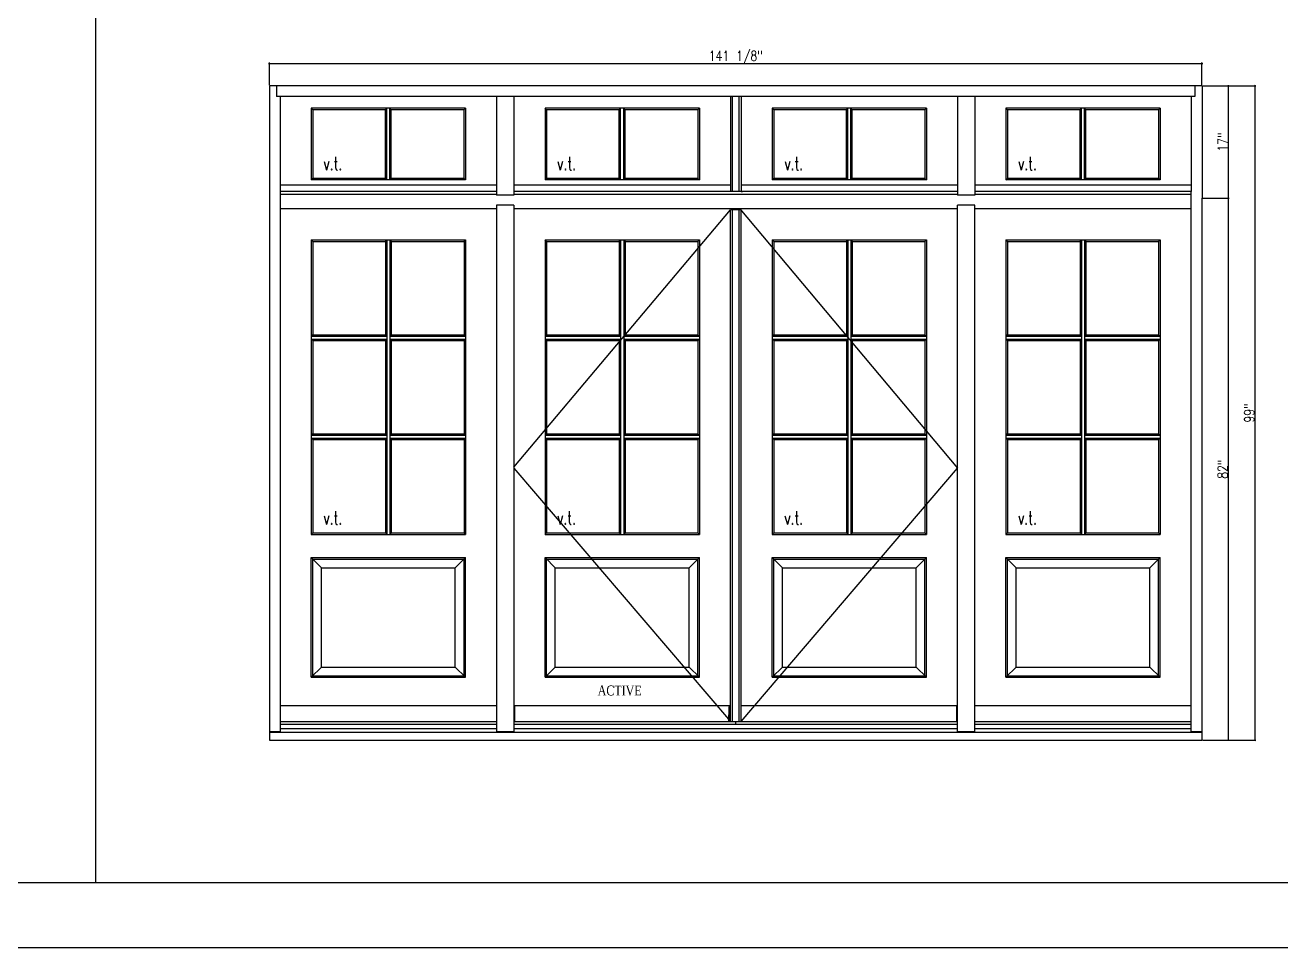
# Model space of a CAD drawing. Header units: inches. Extents: x 1985 to 11287, y 379 to 4336.
# Drawn here: x 9575.8 to 9765.8, y 3266.3 to 3405.9 of the extents above; entities that cross this region are included whole.
import ezdxf

# ---------------------------------------------------------------- set-up
doc = ezdxf.new("R2010")
doc.units = ezdxf.units.IN
doc.header["$MEASUREMENT"] = 0
doc.layers.get('0').update_dxf_attribs({"linetype": 'CONTINUOUS'})
doc.layers.get('Defpoints').update_dxf_attribs({"linetype": 'CONTINUOUS'})
for name, color, linetype in [('COTE1-1 99', 7, 'CONTINUOUS'), ('elevation 99', 7, 'CONTINUOUS'), ('opening side 99', 1, 'CONTINUOUS'), ('separation 99', 3, 'CONTINUOUS')]:
    doc.layers.add(name, color=color, linetype=linetype)
doc.styles.get("Standard").update_dxf_attribs({"font": 'txt.shx', "width": 0.8})
doc.styles.add('Times', font='times.ttf', dxfattribs={"width": 0.8})
doc.dimstyles.new('Elevation', dxfattribs={"dimscale": 2, "dimtxt": 0.75, "dimasz": 0.0625, "dimexe": 0.0625, "dimexo": 0.0625, "dimgap": 0.0625, "dimtad": 1, "dimdec": 5, "dimzin": 0, "dimdsep": 46, "dimlunit": 5, "dimtxsty": 'Standard', "dimblk1": 'OBLIQUE', "dimblk2": 'OBLIQUE', "dimsah": 1, "dimcen": 2, "dimdle": 0.0625, "dimclrd": 1, "dimclre": 1, "dimadec": 1, "dimazin": 0, "dimtfac": 0.375, "dimtdec": 5, "dimtmove": 0, "dimatfit": 3, "dimldrblk": 'OBLIQUE', "dimfxl": 1, "dimfrac": 2, "dimtolj": 1, "dimtzin": 0, "dimarcsym": 0})

# ---------------------------------------------------------------- blocks, each defined once
blk = doc.blocks.new('_OBLIQUE')
at = {"color": 0, "linetype": 'ByBlock'}
blk.add_line((-0.5, -0.5), (0.5, 0.5), dxfattribs=at)
blk = doc.blocks.new('*D239')
at = {"layer": 'COTE1-1 99', "color": 1, "lineweight": -2, "transparency": 16777216}
for p, q in [((9612.62, 3400.13), (9754, 3400.13)), ((9612.75, 3396.85), (9612.75, 3400.26)), ((9753.87, 3396.85), (9753.87, 3400.26))]:
    blk.add_line(p, q, dxfattribs=at)
at = {"layer": 'Defpoints', "color": 0, "transparency": 16777216}
for p in [(9753.87, 3400.13), (9612.75, 3396.72), (9753.87, 3396.72)]:
    blk.add_point(p, dxfattribs=at)
at = {"layer": 'COTE1-1 99', "color": 1, "lineweight": -2, "transparency": 16777216, "xscale": 0.125, "yscale": 0.125, "zscale": 0.125, "rotation": 180}
blk.add_blockref('_OBLIQUE', (9612.75, 3400.13), dxfattribs=at)
at = {"layer": 'COTE1-1 99', "color": 1, "lineweight": -2, "transparency": 16777216, "xscale": 0.125, "yscale": 0.125, "zscale": 0.125}
blk.add_blockref('_OBLIQUE', (9753.87, 3400.13), dxfattribs=at)
at = {"layer": 'COTE1-1 99', "color": 0, "transparency": 16777216, "insert": (9683.31, 3401.01), "char_height": 1.5, "attachment_point": 5}
blk.add_mtext('\\A1;141 1/8"', dxfattribs=at)
blk = doc.blocks.new('*D240')
at = {"layer": 'COTE1-1 99', "color": 1, "lineweight": -2, "transparency": 16777216}
for p, q in [((9754, 3396.72), (9758, 3396.72)), ((9757.88, 3379.6), (9757.88, 3396.85)), ((9754, 3379.72), (9758, 3379.72))]:
    blk.add_line(p, q, dxfattribs=at)
at = {"layer": 'Defpoints', "color": 0, "transparency": 16777216}
for p in [(9753.87, 3396.72), (9757.88, 3396.72), (9753.87, 3379.72)]:
    blk.add_point(p, dxfattribs=at)
at = {"layer": 'COTE1-1 99', "color": 1, "lineweight": -2, "transparency": 16777216, "xscale": 0.125, "yscale": 0.125, "zscale": 0.125}
for p, rotation in [((9757.88, 3396.72), 90), ((9757.88, 3379.72), 270)]:
    blk.add_blockref('_OBLIQUE', p, dxfattribs=dict(at, rotation=rotation))
at = {"layer": 'COTE1-1 99', "color": 0, "transparency": 16777216, "insert": (9757, 3388.22), "char_height": 1.5, "attachment_point": 5, "rotation": 90}
blk.add_mtext('\\A1;17"', dxfattribs=at)
blk = doc.blocks.new('*D241')
at = {"layer": 'COTE1-1 99', "color": 1, "lineweight": -2, "transparency": 16777216}
for p, q in [((9754, 3379.72), (9758, 3379.72)), ((9757.88, 3297.6), (9757.88, 3379.85)), ((9754, 3297.72), (9758, 3297.72))]:
    blk.add_line(p, q, dxfattribs=at)
at = {"layer": 'Defpoints', "color": 0, "transparency": 16777216}
for p in [(9753.87, 3379.72), (9757.88, 3379.72), (9753.87, 3297.72)]:
    blk.add_point(p, dxfattribs=at)
at = {"layer": 'COTE1-1 99', "color": 1, "lineweight": -2, "transparency": 16777216, "xscale": 0.125, "yscale": 0.125, "zscale": 0.125}
for p, rotation in [((9757.88, 3379.72), 90), ((9757.88, 3297.72), 270)]:
    blk.add_blockref('_OBLIQUE', p, dxfattribs=dict(at, rotation=rotation))
at = {"layer": 'COTE1-1 99', "color": 0, "transparency": 16777216, "insert": (9757, 3338.72), "char_height": 1.5, "attachment_point": 5, "rotation": 90}
blk.add_mtext('\\A1;82"', dxfattribs=at)
blk = doc.blocks.new('*D242')
at = {"layer": 'COTE1-1 99', "color": 1, "lineweight": -2, "transparency": 16777216}
for p, q in [((9754, 3396.72), (9762.02, 3396.72)), ((9761.9, 3297.6), (9761.9, 3396.85)), ((9754, 3297.72), (9762.02, 3297.72))]:
    blk.add_line(p, q, dxfattribs=at)
at = {"layer": 'Defpoints', "color": 0, "transparency": 16777216}
for p in [(9753.87, 3396.72), (9761.9, 3396.72), (9753.87, 3297.72)]:
    blk.add_point(p, dxfattribs=at)
at = {"layer": 'COTE1-1 99', "color": 1, "lineweight": -2, "transparency": 16777216, "xscale": 0.125, "yscale": 0.125, "zscale": 0.125}
for p, rotation in [((9761.9, 3396.72), 90), ((9761.9, 3297.72), 270)]:
    blk.add_blockref('_OBLIQUE', p, dxfattribs=dict(at, rotation=rotation))
at = {"layer": 'COTE1-1 99', "color": 0, "transparency": 16777216, "insert": (9761.02, 3347.22), "char_height": 1.5, "attachment_point": 5, "rotation": 90}
blk.add_mtext('\\A1;99"', dxfattribs=at)

msp = doc.modelspace()

# ---------------------------------------------------------------- linework, layer by layer
at = {"layer": 'elevation 99'}
for p, q in [((9649.747025, 3396.722979), (9612.747025, 3396.722979)), ((9612.747025, 3396.722979), (9612.747025, 3380.722979)), ((9613.809525, 3396.722979), (9613.809525, 3395.097979)), ((9719.497025, 3396.722979), (9647.122025, 3396.722979)), ((9753.872025, 3396.722979), (9716.872025, 3396.722979)), ((9752.809525, 3396.722979), (9752.809525, 3395.097979)), ((9753.872025, 3396.722979), (9753.872025, 3379.722979)), ((9647.122025, 3395.097979), (9613.809525, 3395.097979)), ((9614.372025, 3395.097979), (9614.372025, 3380.722979)), ((9647.122025, 3395.097979), (9647.122025, 3380.160479)), ((9649.747025, 3395.097979), (9647.122025, 3395.097979)), ((9649.747025, 3395.097979), (9649.747025, 3380.160479)), ((9682.497025, 3395.097979), (9649.747025, 3395.097979)), ((9682.497025, 3395.097979), (9682.497025, 3380.722979)), ((9684.122025, 3395.097979), (9682.497025, 3395.097979)), ((9682.809525, 3380.722979), (9682.809525, 3395.097979)), ((9683.809524, 3380.722979), (9683.809524, 3395.097979)), ((9684.309525, 3395.097979), (9684.122025, 3395.097979)), ((9684.122025, 3395.097979), (9684.122025, 3380.722979)), ((9716.872025, 3395.097979), (9684.309525, 3395.097979)), ((9716.872025, 3395.097979), (9716.872025, 3380.160479)), ((9719.497025, 3395.097979), (9716.872025, 3395.097979)), ((9752.809525, 3395.097979), (9719.497025, 3395.097979)), ((9719.497025, 3395.097979), (9719.497025, 3380.160479)), ((9752.247025, 3395.097979), (9752.247025, 3380.722979)), ((9619.069338, 3393.339028), (9619.069338, 3382.481903)), ((9642.424711, 3393.339028), (9619.069338, 3393.339028)), ((9619.31041, 3393.097957), (9619.31041, 3382.722974)), ((9630.309525, 3393.097957), (9619.31041, 3393.097957)), ((9630.309525, 3393.097957), (9630.513725, 3393.339028)), ((9630.309525, 3382.722974), (9630.309525, 3393.097957)), ((9630.513725, 3382.481903), (9630.513725, 3393.339028)), ((9630.980325, 3382.481903), (9630.980325, 3393.339028)), ((9631.184525, 3393.097957), (9630.980325, 3393.339028)), ((9642.18364, 3393.097957), (9631.184525, 3393.097957)), ((9631.184525, 3382.722974), (9631.184525, 3393.097957)), ((9642.424711, 3393.339028), (9642.18364, 3393.097957)), ((9642.18364, 3393.097957), (9642.18364, 3382.722974)), ((9642.424711, 3393.339028), (9642.424711, 3382.481903)), ((9654.444338, 3393.339028), (9654.444338, 3382.481903)), ((9677.799711, 3393.339028), (9654.444338, 3393.339028)), ((9654.68541, 3393.097957), (9654.68541, 3382.722974)), ((9665.684525, 3393.097957), (9654.68541, 3393.097957)), ((9665.684525, 3393.097957), (9665.888725, 3393.339028)), ((9665.684525, 3382.722974), (9665.684525, 3393.097957)), ((9665.888725, 3382.481903), (9665.888725, 3393.339028)), ((9666.355325, 3382.481903), (9666.355325, 3393.339028)), ((9666.559525, 3393.097957), (9666.355325, 3393.339028)), ((9677.55864, 3393.097957), (9666.559525, 3393.097957)), ((9666.559525, 3382.722974), (9666.559525, 3393.097957)), ((9677.55864, 3393.097957), (9677.55864, 3382.722974)), ((9677.799711, 3393.339028), (9677.799711, 3382.481903)), ((9688.819338, 3393.339028), (9688.819338, 3382.481903)), ((9712.174711, 3393.339028), (9688.819338, 3393.339028)), ((9689.06041, 3393.097957), (9689.06041, 3382.722974)), ((9700.059525, 3393.097957), (9689.06041, 3393.097957)), ((9700.059525, 3393.097957), (9700.263725, 3393.339028)), ((9700.059525, 3382.722974), (9700.059525, 3393.097957)), ((9700.263725, 3382.481903), (9700.263725, 3393.339028)), ((9700.730325, 3382.481903), (9700.730325, 3393.339028)), ((9700.934525, 3393.097957), (9700.730325, 3393.339028)), ((9711.93364, 3393.097957), (9700.934525, 3393.097957)), ((9700.934525, 3382.722974), (9700.934525, 3393.097957)), ((9711.93364, 3393.097957), (9711.93364, 3382.722974)), ((9712.174711, 3393.339028), (9712.174711, 3382.481903)), ((9724.194338, 3393.339028), (9724.194338, 3382.481903)), ((9747.549711, 3393.339028), (9724.194338, 3393.339028)), ((9724.43541, 3393.097957), (9724.43541, 3382.722974)), ((9735.434525, 3393.097957), (9724.43541, 3393.097957)), ((9735.434525, 3393.097957), (9735.638725, 3393.339028)), ((9735.434525, 3382.722974), (9735.434525, 3393.097957)), ((9735.638725, 3382.481903), (9735.638725, 3393.339028)), ((9736.105325, 3382.481903), (9736.105325, 3393.339028)), ((9736.309525, 3393.097957), (9736.105325, 3393.339028)), ((9747.30864, 3393.097957), (9736.309525, 3393.097957)), ((9736.309525, 3382.722974), (9736.309525, 3393.097957)), ((9747.30864, 3393.097957), (9747.30864, 3382.722974)), ((9747.549711, 3393.339028), (9747.549711, 3382.481903)), ((9647.122025, 3381.722979), (9614.372025, 3381.722979)), ((9642.424711, 3382.481903), (9619.069338, 3382.481903)), ((9630.309525, 3382.722974), (9619.31041, 3382.722974)), ((9630.513725, 3382.481903), (9630.309525, 3382.722974)), ((9631.184525, 3382.722974), (9630.980325, 3382.481903)), ((9642.190117, 3382.722974), (9631.184525, 3382.722974)), ((9642.424711, 3382.481903), (9642.18364, 3382.722974)), ((9682.497025, 3381.722979), (9649.747025, 3381.722979)), ((9677.799711, 3382.481903), (9654.444338, 3382.481903)), ((9665.684525, 3382.722974), (9654.68541, 3382.722974)), ((9665.888725, 3382.481903), (9665.684525, 3382.722974)), ((9666.559525, 3382.722974), (9666.355325, 3382.481903)), ((9677.565117, 3382.722974), (9666.559525, 3382.722974)), ((9716.872025, 3381.722979), (9684.122025, 3381.722979)), ((9712.174711, 3382.481903), (9688.819338, 3382.481903)), ((9700.059525, 3382.722974), (9689.06041, 3382.722974)), ((9700.263725, 3382.481903), (9700.059525, 3382.722974)), ((9700.934525, 3382.722974), (9700.730325, 3382.481903)), ((9711.940117, 3382.722974), (9700.934525, 3382.722974)), ((9752.247025, 3381.722979), (9719.497025, 3381.722979)), ((9747.549711, 3382.481903), (9724.194338, 3382.481903)), ((9735.434525, 3382.722974), (9724.43541, 3382.722974)), ((9735.638725, 3382.481903), (9735.434525, 3382.722974)), ((9736.309525, 3382.722974), (9736.105325, 3382.481903)), ((9747.315117, 3382.722974), (9736.309525, 3382.722974)), ((9612.747025, 3380.722979), (9612.747025, 3297.722979)), ((9612.747025, 3380.722979), (9612.747025, 3297.722979)), ((9647.122025, 3380.722979), (9614.372025, 3380.722979)), ((9614.372025, 3380.722979), (9614.372025, 3380.347979)), ((9614.372025, 3380.722979), (9614.372025, 3380.347979)), ((9614.372025, 3380.347979), (9647.122025, 3380.347979)), ((9614.372025, 3380.347979), (9614.372025, 3378.097979)), ((9649.747025, 3380.160479), (9647.122025, 3380.160479)), ((9682.497025, 3380.722979), (9649.747025, 3380.722979)), ((9682.497025, 3380.722979), (9649.747025, 3380.722979)), ((9682.497025, 3380.722979), (9649.747025, 3380.722979)), ((9649.747025, 3380.347979), (9682.497025, 3380.347979)), ((9684.122025, 3380.722979), (9682.497025, 3380.722979)), ((9682.497025, 3380.347979), (9684.122025, 3380.347979)), ((9716.872025, 3380.722979), (9684.122025, 3380.722979)), ((9684.122025, 3380.722979), (9684.309525, 3380.722979)), ((9716.872025, 3380.722979), (9684.122025, 3380.722979)), ((9716.872025, 3380.722979), (9684.122025, 3380.722979)), ((9684.122025, 3380.347979), (9716.872025, 3380.347979)), ((9719.497025, 3380.160479), (9716.872025, 3380.160479)), ((9752.247025, 3380.722979), (9719.497025, 3380.722979)), ((9719.497025, 3380.347979), (9752.247025, 3380.347979)), ((9752.247025, 3380.347979), (9752.247025, 3380.722979)), ((9752.247025, 3380.347979), (9752.247025, 3380.722979)), ((9752.247025, 3378.097979), (9752.247025, 3380.347979)), ((9753.872025, 3297.722979), (9753.872025, 3379.722979)), ((9753.872025, 3297.722979), (9753.872025, 3379.722979)), ((9647.122025, 3378.097979), (9614.372025, 3378.097979)), ((9647.122025, 3378.097979), (9614.372025, 3378.097979)), ((9614.372025, 3378.097979), (9614.372025, 3299.051104)), ((9614.372025, 3378.097979), (9614.372025, 3299.051104)), ((9647.122025, 3378.660479), (9647.122025, 3299.051104)), ((9649.747025, 3378.660479), (9647.122025, 3378.660479)), ((9649.747025, 3378.660479), (9649.747025, 3299.051104)), ((9684.809525, 3378.097979), (9649.747025, 3378.097979)), ((9684.809525, 3378.097979), (9649.747025, 3378.097979)), ((9716.872025, 3378.097979), (9682.434525, 3378.097979)), ((9716.872025, 3378.097979), (9682.434525, 3378.097979)), ((9684.122024, 3377.972979), (9682.497025, 3377.972979)), ((9684.122024, 3377.972979), (9682.497025, 3377.972979)), ((9682.497025, 3300.535473), (9682.497025, 3377.972979)), ((9682.809525, 3300.535473), (9682.809525, 3377.972979)), ((9682.849664, 3377.972979), (9682.849664, 3378.097979)), ((9682.849664, 3377.972979), (9682.849664, 3378.097979)), ((9682.965825, 3377.972979), (9682.965825, 3378.097979)), ((9682.965825, 3377.972979), (9682.965825, 3378.097979)), ((9683.059525, 3377.972979), (9683.059525, 3378.097979)), ((9683.059525, 3377.972979), (9683.059525, 3378.097979)), ((9683.559524, 3377.972979), (9683.559524, 3378.097979)), ((9683.559524, 3377.972979), (9683.559524, 3378.097979)), ((9683.809524, 3300.535473), (9683.809524, 3377.972979)), ((9684.122024, 3300.535473), (9684.122024, 3377.972979)), ((9716.872025, 3299.051104), (9716.872025, 3378.660479)), ((9719.497025, 3378.660479), (9716.872025, 3378.660479)), ((9719.497025, 3299.051104), (9719.497025, 3378.660479)), ((9752.247025, 3378.097979), (9719.497025, 3378.097979)), ((9752.247025, 3378.097979), (9719.497025, 3378.097979)), ((9752.247025, 3299.051104), (9752.247025, 3378.097979)), ((9752.247025, 3299.051104), (9752.247025, 3378.097979)), ((9619.068438, 3373.428302), (9619.068438, 3328.861307)), ((9619.068438, 3373.428302), (9642.425611, 3373.428302)), ((9619.30951, 3373.16043), (9619.068438, 3373.428302)), ((9630.309525, 3373.16043), (9630.513725, 3373.428302)), ((9630.513725, 3373.428302), (9630.513725, 3328.861307)), ((9630.980325, 3373.428302), (9630.980325, 3328.861307)), ((9630.980325, 3373.428302), (9631.184525, 3373.16043)), ((9642.18454, 3373.16043), (9642.425611, 3373.428302)), ((9642.425611, 3373.428302), (9642.425611, 3328.861307)), ((9654.443438, 3373.428302), (9654.443438, 3328.861307)), ((9654.443438, 3373.428302), (9677.800611, 3373.428302)), ((9654.68451, 3373.16043), (9654.443438, 3373.428302)), ((9665.684525, 3373.16043), (9665.888725, 3373.428302)), ((9665.888725, 3373.428302), (9665.888725, 3328.861307)), ((9666.355325, 3373.428302), (9666.355325, 3328.861307)), ((9666.355325, 3373.428302), (9666.559525, 3373.16043)), ((9677.55954, 3373.16043), (9677.800611, 3373.428302)), ((9677.800611, 3373.428302), (9677.800611, 3328.861307)), ((9689.05951, 3373.16043), (9688.818438, 3373.428302)), ((9688.818438, 3373.428302), (9712.175611, 3373.428302)), ((9688.818438, 3373.428302), (9688.818438, 3328.861307)), ((9700.059525, 3373.16043), (9700.263725, 3373.428302)), ((9700.263725, 3373.428302), (9700.263725, 3328.861307)), ((9700.730325, 3373.428302), (9700.934525, 3373.16043)), ((9700.730325, 3373.428302), (9700.730325, 3328.861307)), ((9711.93454, 3373.16043), (9712.175611, 3373.428302)), ((9712.175611, 3373.428302), (9712.175611, 3328.861307)), ((9724.193438, 3373.428302), (9724.193438, 3328.861307)), ((9724.193438, 3373.428302), (9747.550611, 3373.428302)), ((9724.43451, 3373.16043), (9724.193438, 3373.428302)), ((9735.434525, 3373.16043), (9735.638725, 3373.428302)), ((9735.638725, 3373.428302), (9735.638725, 3328.861307)), ((9736.105325, 3373.428302), (9736.105325, 3328.861307)), ((9736.105325, 3373.428302), (9736.309525, 3373.16043)), ((9747.30954, 3373.16043), (9747.550611, 3373.428302)), ((9747.550611, 3373.428302), (9747.550611, 3328.861307)), ((9619.30951, 3373.16043), (9619.30951, 3359.05693)), ((9619.30951, 3373.16043), (9630.309525, 3373.16043)), ((9630.309525, 3373.16043), (9630.309525, 3359.05693)), ((9631.184525, 3373.16043), (9631.184525, 3359.05693)), ((9631.184525, 3373.16043), (9642.18454, 3373.16043)), ((9642.18454, 3373.16043), (9642.18454, 3359.05693)), ((9654.68451, 3373.16043), (9654.68451, 3359.05693)), ((9654.68451, 3373.16043), (9665.684525, 3373.16043)), ((9665.684525, 3373.16043), (9665.684525, 3359.05693)), ((9666.559525, 3373.16043), (9666.559525, 3359.05693)), ((9666.559525, 3373.16043), (9677.55954, 3373.16043)), ((9677.55954, 3373.16043), (9677.55954, 3359.05693)), ((9689.05951, 3373.16043), (9700.059525, 3373.16043)), ((9689.05951, 3373.16043), (9689.05951, 3359.05693)), ((9700.059525, 3373.16043), (9700.059525, 3359.05693)), ((9700.934525, 3373.16043), (9711.93454, 3373.16043)), ((9700.934525, 3373.16043), (9700.934525, 3359.05693)), ((9711.93454, 3373.16043), (9711.93454, 3359.05693)), ((9724.43451, 3373.16043), (9724.43451, 3359.05693)), ((9724.43451, 3373.16043), (9735.434525, 3373.16043)), ((9735.434525, 3373.16043), (9735.434525, 3359.05693)), ((9736.309525, 3373.16043), (9736.309525, 3359.05693)), ((9736.309525, 3373.16043), (9747.30954, 3373.16043)), ((9747.30954, 3373.16043), (9747.30954, 3359.05693)), ((9619.30951, 3359.05693), (9619.068438, 3358.85273)), ((9619.068438, 3358.85273), (9630.513725, 3358.85273)), ((9619.068438, 3358.38613), (9630.513725, 3358.38613)), ((9619.30951, 3358.18193), (9619.068438, 3358.38613)), ((9619.30951, 3359.05693), (9630.309525, 3359.05693)), ((9619.30951, 3358.18193), (9630.309525, 3358.18193)), ((9619.30951, 3358.18193), (9619.30951, 3344.07843)), ((9630.309525, 3359.05693), (9630.513725, 3358.85273)), ((9630.309525, 3358.18193), (9630.513725, 3358.38613)), ((9630.309525, 3358.18193), (9630.309525, 3344.07843)), ((9631.184525, 3359.05693), (9630.980325, 3358.85273)), ((9630.980325, 3358.85273), (9642.425611, 3358.85273)), ((9631.184525, 3358.18193), (9630.980325, 3358.38613)), ((9630.980325, 3358.38613), (9642.425611, 3358.38613)), ((9631.184525, 3359.05693), (9642.18454, 3359.05693)), ((9631.184525, 3358.18193), (9642.18454, 3358.18193)), ((9631.184525, 3358.18193), (9631.184525, 3344.07843)), ((9642.18454, 3359.05693), (9642.425611, 3358.85273)), ((9642.18454, 3358.18193), (9642.425611, 3358.38613)), ((9642.18454, 3358.18193), (9642.18454, 3344.07843)), ((9654.68451, 3359.05693), (9654.443438, 3358.85273)), ((9654.443438, 3358.85273), (9665.888725, 3358.85273)), ((9654.443438, 3358.38613), (9665.888725, 3358.38613)), ((9654.68451, 3358.18193), (9654.443438, 3358.38613)), ((9654.68451, 3359.05693), (9665.684525, 3359.05693)), ((9654.68451, 3358.18193), (9665.684525, 3358.18193)), ((9654.68451, 3358.18193), (9654.68451, 3344.07843)), ((9665.684525, 3359.05693), (9665.888725, 3358.85273)), ((9665.684525, 3358.18193), (9665.888725, 3358.38613)), ((9665.684525, 3358.18193), (9665.684525, 3344.07843)), ((9666.559525, 3359.05693), (9666.355325, 3358.85273)), ((9666.355325, 3358.85273), (9677.800611, 3358.85273)), ((9666.559525, 3358.18193), (9666.355325, 3358.38613)), ((9666.355325, 3358.38613), (9677.800611, 3358.38613)), ((9666.559525, 3359.05693), (9677.55954, 3359.05693)), ((9666.559525, 3358.18193), (9677.55954, 3358.18193)), ((9666.559525, 3358.18193), (9666.559525, 3344.07843)), ((9677.55954, 3359.05693), (9677.800611, 3358.85273)), ((9677.55954, 3358.18193), (9677.800611, 3358.38613)), ((9677.55954, 3358.18193), (9677.55954, 3344.07843)), ((9689.05951, 3359.05693), (9688.818438, 3358.85273)), ((9688.818438, 3358.85273), (9700.263725, 3358.85273)), ((9689.05951, 3358.18193), (9688.818438, 3358.38613)), ((9688.818438, 3358.38613), (9700.263725, 3358.38613)), ((9689.05951, 3359.05693), (9700.059525, 3359.05693)), ((9689.05951, 3358.18193), (9689.05951, 3344.07843)), ((9689.05951, 3358.18193), (9700.059525, 3358.18193)), ((9700.059525, 3359.05693), (9700.263725, 3358.85273)), ((9700.059525, 3358.18193), (9700.263725, 3358.38613)), ((9700.059525, 3358.18193), (9700.059525, 3344.07843)), ((9700.934525, 3359.05693), (9700.730325, 3358.85273)), ((9700.730325, 3358.85273), (9712.175611, 3358.85273)), ((9700.730325, 3358.38613), (9712.175611, 3358.38613)), ((9700.934525, 3358.18193), (9700.730325, 3358.38613)), ((9700.934525, 3359.05693), (9711.93454, 3359.05693)), ((9700.934525, 3358.18193), (9700.934525, 3344.07843)), ((9700.934525, 3358.18193), (9711.93454, 3358.18193)), ((9711.93454, 3359.05693), (9712.175611, 3358.85273)), ((9711.93454, 3358.18193), (9712.175611, 3358.38613)), ((9711.93454, 3358.18193), (9711.93454, 3344.07843)), ((9724.43451, 3359.05693), (9724.193438, 3358.85273)), ((9724.193438, 3358.85273), (9735.638725, 3358.85273)), ((9724.193438, 3358.38613), (9735.638725, 3358.38613)), ((9724.43451, 3358.18193), (9724.193438, 3358.38613)), ((9724.43451, 3359.05693), (9735.434525, 3359.05693)), ((9724.43451, 3358.18193), (9735.434525, 3358.18193)), ((9724.43451, 3358.18193), (9724.43451, 3344.07843)), ((9735.434525, 3359.05693), (9735.638725, 3358.85273)), ((9735.434525, 3358.18193), (9735.638725, 3358.38613)), ((9735.434525, 3358.18193), (9735.434525, 3344.07843)), ((9736.309525, 3359.05693), (9736.105325, 3358.85273)), ((9736.105325, 3358.85273), (9747.550611, 3358.85273)), ((9736.309525, 3358.18193), (9736.105325, 3358.38613)), ((9736.105325, 3358.38613), (9747.550611, 3358.38613)), ((9736.309525, 3359.05693), (9747.30954, 3359.05693)), ((9736.309525, 3358.18193), (9747.30954, 3358.18193)), ((9736.309525, 3358.18193), (9736.309525, 3344.07843)), ((9747.30954, 3359.05693), (9747.550611, 3358.85273)), ((9747.30954, 3358.18193), (9747.550611, 3358.38613)), ((9747.30954, 3358.18193), (9747.30954, 3344.07843)), ((9619.30951, 3344.07843), (9619.068438, 3343.87423)), ((9619.068438, 3343.87423), (9630.513725, 3343.87423)), ((9619.068438, 3343.412079), (9630.513725, 3343.412079)), ((9619.30951, 3344.07843), (9630.309525, 3344.07843)), ((9619.30951, 3343.207879), (9630.309525, 3343.207879)), ((9619.30951, 3343.207879), (9619.30951, 3329.102379)), ((9630.309525, 3343.207879), (9630.309525, 3329.102379)), ((9630.980325, 3343.87423), (9642.425611, 3343.87423)), ((9630.980325, 3343.412079), (9642.425611, 3343.412079)), ((9631.184525, 3344.07843), (9642.18454, 3344.07843)), ((9631.184525, 3343.207879), (9631.184525, 3329.102379)), ((9631.184525, 3343.207879), (9642.18454, 3343.207879)), ((9642.18454, 3344.07843), (9642.425611, 3343.87423)), ((9642.18454, 3343.207879), (9642.425611, 3343.412079)), ((9642.18454, 3343.207879), (9642.18454, 3329.102379)), ((9654.68451, 3344.07843), (9654.443438, 3343.87423)), ((9654.443438, 3343.87423), (9665.888725, 3343.87423)), ((9654.443438, 3343.412079), (9665.888725, 3343.412079)), ((9654.68451, 3344.07843), (9665.684525, 3344.07843)), ((9654.68451, 3343.207879), (9665.684525, 3343.207879)), ((9654.68451, 3343.207879), (9654.68451, 3329.102379)), ((9665.684525, 3343.207879), (9665.684525, 3329.102379)), ((9666.355325, 3343.87423), (9677.800611, 3343.87423)), ((9666.355325, 3343.412079), (9677.800611, 3343.412079)), ((9666.559525, 3344.07843), (9677.55954, 3344.07843)), ((9666.559525, 3343.207879), (9666.559525, 3329.102379)), ((9666.559525, 3343.207879), (9677.55954, 3343.207879)), ((9677.55954, 3344.07843), (9677.800611, 3343.87423)), ((9677.55954, 3343.207879), (9677.800611, 3343.412079)), ((9677.55954, 3343.207879), (9677.55954, 3329.102379)), ((9689.05951, 3344.07843), (9688.818438, 3343.87423)), ((9688.818438, 3343.87423), (9700.263725, 3343.87423)), ((9688.818438, 3343.412079), (9700.263725, 3343.412079)), ((9689.05951, 3344.07843), (9700.059525, 3344.07843)), ((9689.05951, 3343.207879), (9689.05951, 3329.102379)), ((9689.05951, 3343.207879), (9700.059525, 3343.207879)), ((9700.059525, 3343.207879), (9700.059525, 3329.102379)), ((9700.730325, 3343.87423), (9712.175611, 3343.87423)), ((9700.730325, 3343.412079), (9712.175611, 3343.412079)), ((9700.934525, 3344.07843), (9711.93454, 3344.07843)), ((9700.934525, 3343.207879), (9711.93454, 3343.207879)), ((9700.934525, 3343.207879), (9700.934525, 3329.102379)), ((9711.93454, 3344.07843), (9712.175611, 3343.87423)), ((9711.93454, 3343.207879), (9712.175611, 3343.412079)), ((9711.93454, 3343.207879), (9711.93454, 3329.102379)), ((9724.43451, 3344.07843), (9724.193438, 3343.87423)), ((9724.193438, 3343.87423), (9735.638725, 3343.87423)), ((9724.193438, 3343.412079), (9735.638725, 3343.412079)), ((9724.43451, 3344.07843), (9735.434525, 3344.07843)), ((9724.43451, 3343.207879), (9735.434525, 3343.207879)), ((9724.43451, 3343.207879), (9724.43451, 3329.102379)), ((9735.434525, 3343.207879), (9735.434525, 3329.102379)), ((9736.105325, 3343.87423), (9747.550611, 3343.87423)), ((9736.105325, 3343.412079), (9747.550611, 3343.412079)), ((9736.309525, 3344.07843), (9747.30954, 3344.07843)), ((9736.309525, 3343.207879), (9736.309525, 3329.102379)), ((9736.309525, 3343.207879), (9747.30954, 3343.207879)), ((9747.30954, 3344.07843), (9747.550611, 3343.87423)), ((9747.30954, 3343.207879), (9747.550611, 3343.412079)), ((9747.30954, 3343.207879), (9747.30954, 3329.102379)), ((9619.068438, 3328.861307), (9619.30951, 3329.102379)), ((9619.068438, 3328.861307), (9642.425611, 3328.861307)), ((9619.30951, 3329.102379), (9630.309525, 3329.102379)), ((9630.309525, 3329.102379), (9630.513725, 3328.861307)), ((9631.184525, 3329.102379), (9630.980325, 3328.861307)), ((9631.184525, 3329.102379), (9642.18454, 3329.102379)), ((9642.425611, 3328.861307), (9642.18454, 3329.102379)), ((9654.443438, 3328.861307), (9654.68451, 3329.102379)), ((9654.443438, 3328.861307), (9677.800611, 3328.861307)), ((9654.68451, 3329.102379), (9665.684525, 3329.102379)), ((9665.684525, 3329.102379), (9665.888725, 3328.861307)), ((9666.559525, 3329.102379), (9666.355325, 3328.861307)), ((9666.559525, 3329.102379), (9677.55954, 3329.102379)), ((9677.800611, 3328.861307), (9677.55954, 3329.102379)), ((9688.818438, 3328.861307), (9689.05951, 3329.102379)), ((9688.818438, 3328.861307), (9712.175611, 3328.861307)), ((9689.05951, 3329.102379), (9700.059525, 3329.102379)), ((9700.059525, 3329.102379), (9700.263725, 3328.861307)), ((9700.934525, 3329.102379), (9700.730325, 3328.861307)), ((9700.934525, 3329.102379), (9711.93454, 3329.102379)), ((9712.175611, 3328.861307), (9711.93454, 3329.102379)), ((9724.193438, 3328.861307), (9724.43451, 3329.102379)), ((9724.193438, 3328.861307), (9747.550611, 3328.861307)), ((9724.43451, 3329.102379), (9735.434525, 3329.102379)), ((9735.434525, 3329.102379), (9735.638725, 3328.861307)), ((9736.309525, 3329.102379), (9736.105325, 3328.861307)), ((9736.309525, 3329.102379), (9747.30954, 3329.102379)), ((9747.550611, 3328.861307), (9747.30954, 3329.102379)), ((9619.068379, 3325.34345), (9642.425655, 3325.34345)), ((9619.068379, 3307.231868), (9619.068379, 3325.34345)), ((9620.621951, 3323.789829), (9619.068379, 3325.34345)), ((9619.309451, 3325.102329), (9642.184584, 3325.102329)), ((9619.309451, 3307.472939), (9619.309451, 3325.102329)), ((9642.425655, 3325.34345), (9640.872084, 3323.789829)), ((9642.184584, 3307.472939), (9642.184584, 3325.102329)), ((9642.425655, 3307.231868), (9642.425655, 3325.34345)), ((9655.996951, 3323.789829), (9654.443379, 3325.34345)), ((9654.443379, 3307.231868), (9654.443379, 3325.34345)), ((9654.443379, 3325.34345), (9677.800655, 3325.34345)), ((9654.684451, 3307.472939), (9654.684451, 3325.102329)), ((9654.684451, 3325.102329), (9677.559584, 3325.102329)), ((9677.800655, 3325.34345), (9676.247084, 3323.789829)), ((9677.559584, 3307.472939), (9677.559584, 3325.102329)), ((9677.800655, 3307.231868), (9677.800655, 3325.34345)), ((9690.371951, 3323.789829), (9688.818379, 3325.34345)), ((9688.818379, 3307.231868), (9688.818379, 3325.34345)), ((9688.818379, 3325.34345), (9712.175655, 3325.34345)), ((9689.059451, 3307.472939), (9689.059451, 3325.102329)), ((9689.059451, 3325.102329), (9711.934584, 3325.102329)), ((9712.175655, 3325.34345), (9710.622084, 3323.789829)), ((9711.934584, 3307.472939), (9711.934584, 3325.102329)), ((9712.175655, 3307.231868), (9712.175655, 3325.34345)), ((9725.746951, 3323.789829), (9724.193379, 3325.34345)), ((9724.193379, 3307.231868), (9724.193379, 3325.34345)), ((9724.193379, 3325.34345), (9747.550655, 3325.34345)), ((9724.434451, 3307.472939), (9724.434451, 3325.102329)), ((9724.434451, 3325.102329), (9747.309584, 3325.102329)), ((9747.550655, 3325.34345), (9745.997084, 3323.789829)), ((9747.309584, 3307.472939), (9747.309584, 3325.102329)), ((9747.550655, 3307.231868), (9747.550655, 3325.34345)), ((9620.621951, 3323.789829), (9640.872084, 3323.789829)), ((9620.621951, 3308.785439), (9620.621951, 3323.789829)), ((9640.872084, 3308.785439), (9640.872084, 3323.789829)), ((9655.996951, 3308.785439), (9655.996951, 3323.789829)), ((9655.996951, 3323.789829), (9676.247084, 3323.789829)), ((9676.247084, 3308.785439), (9676.247084, 3323.789829)), ((9690.371951, 3308.785439), (9690.371951, 3323.789829)), ((9690.371951, 3323.789829), (9710.622084, 3323.789829)), ((9710.622084, 3308.785439), (9710.622084, 3323.789829)), ((9725.746951, 3308.785439), (9725.746951, 3323.789829)), ((9725.746951, 3323.789829), (9745.997084, 3323.789829)), ((9745.997084, 3308.785439), (9745.997084, 3323.789829)), ((9619.068379, 3307.231868), (9620.621951, 3308.785439)), ((9620.621951, 3308.785439), (9640.872084, 3308.785439)), ((9642.425655, 3307.231868), (9640.872084, 3308.785439)), ((9654.443379, 3307.231868), (9655.996951, 3308.785439)), ((9655.996951, 3308.785439), (9676.247084, 3308.785439)), ((9677.800655, 3307.231868), (9676.247084, 3308.785439)), ((9688.818379, 3307.231868), (9690.371951, 3308.785439)), ((9690.371951, 3308.785439), (9710.622084, 3308.785439)), ((9712.175655, 3307.231868), (9710.622084, 3308.785439)), ((9724.193379, 3307.231868), (9725.746951, 3308.785439)), ((9725.746951, 3308.785439), (9745.997084, 3308.785439)), ((9747.550655, 3307.231868), (9745.997084, 3308.785439)), ((9619.068379, 3307.231868), (9642.425655, 3307.231868)), ((9619.309451, 3307.472939), (9642.184584, 3307.472939)), ((9654.443379, 3307.231868), (9677.800655, 3307.231868)), ((9654.684451, 3307.472939), (9677.559584, 3307.472939)), ((9688.818379, 3307.231868), (9712.175655, 3307.231868)), ((9689.059451, 3307.472939), (9711.934584, 3307.472939)), ((9724.193379, 3307.231868), (9747.550655, 3307.231868)), ((9724.434451, 3307.472939), (9747.309584, 3307.472939)), ((9647.122025, 3302.910473), (9614.372025, 3302.910473)), ((9646.997025, 3302.910473), (9614.497025, 3302.910473)), ((9682.349664, 3302.910473), (9649.872025, 3302.910473)), ((9649.872025, 3300.535473), (9649.872025, 3302.910473)), ((9682.349664, 3302.910473), (9649.872025, 3302.910473)), ((9649.872025, 3300.535473), (9649.872025, 3302.910473)), ((9682.349664, 3300.535473), (9682.349664, 3302.910473)), ((9682.349664, 3300.535473), (9682.349664, 3302.910473)), ((9684.626127, 3302.910473), (9684.122024, 3302.910473)), ((9716.747025, 3302.910473), (9684.122024, 3302.910473)), ((9684.626127, 3302.910473), (9684.122024, 3302.910473)), ((9716.747025, 3302.910473), (9684.122024, 3302.910473)), ((9716.747025, 3300.535473), (9716.747025, 3302.910473)), ((9716.747025, 3300.535473), (9716.747025, 3302.910473)), ((9752.247025, 3302.910473), (9719.497025, 3302.910473)), ((9752.122025, 3302.910473), (9719.622025, 3302.910473)), ((9614.372025, 3300.535473), (9647.122025, 3300.535473)), ((9614.372025, 3300.535473), (9647.122025, 3300.535473)), ((9614.372025, 3300.143855), (9647.122025, 3300.143855)), ((9614.372025, 3300.143855), (9647.122025, 3300.143855)), ((9614.372025, 3299.472973), (9647.122025, 3299.472973)), ((9649.747025, 3300.535473), (9716.872025, 3300.535473)), ((9649.747025, 3300.535473), (9716.872025, 3300.535473)), ((9649.747025, 3300.143855), (9716.872025, 3300.143855)), ((9649.747025, 3300.143855), (9716.872025, 3300.143855)), ((9649.747025, 3299.472973), (9716.872025, 3299.472973)), ((9682.224664, 3300.722973), (9682.224664, 3300.535473)), ((9682.224664, 3300.722973), (9682.224664, 3300.535473)), ((9682.262907, 3300.535473), (9682.272332, 3300.660473)), ((9682.262907, 3300.535473), (9682.272332, 3300.660473)), ((9682.272332, 3300.660473), (9682.28296, 3300.535473)), ((9682.272332, 3300.660473), (9682.28296, 3300.535473)), ((9683.309525, 3300.143855), (9683.309525, 3300.535473)), ((9683.309525, 3300.143855), (9683.309525, 3300.535473)), ((9719.497025, 3300.535473), (9752.247025, 3300.535473)), ((9719.497025, 3300.535473), (9752.247025, 3300.535473)), ((9719.497025, 3300.143855), (9752.247025, 3300.143855)), ((9719.497025, 3300.143855), (9752.247025, 3300.143855)), ((9719.497025, 3299.472973), (9752.247025, 3299.472973)), ((9612.747025, 3299.051104), (9614.372025, 3299.051104)), ((9612.747025, 3299.051104), (9614.372025, 3299.051104)), ((9612.747025, 3298.910479), (9649.747025, 3298.910479)), ((9612.747025, 3298.910479), (9649.747025, 3298.910479)), ((9612.747025, 3297.722979), (9649.747025, 3297.722979)), ((9612.747025, 3297.722979), (9647.122025, 3297.722979)), ((9612.747025, 3297.722979), (9640.622025, 3297.722979)), ((9612.747025, 3297.722979), (9649.747025, 3297.722979)), ((9612.747025, 3297.722979), (9647.122025, 3297.722979)), ((9612.747025, 3297.722979), (9640.622025, 3297.722979)), ((9647.122025, 3299.051104), (9649.747025, 3299.051104)), ((9647.122025, 3299.051104), (9649.747025, 3299.051104)), ((9647.122025, 3299.051104), (9649.747025, 3299.051104)), ((9647.122025, 3299.051104), (9649.747025, 3299.051104)), ((9647.122025, 3298.910479), (9719.497025, 3298.910479)), ((9647.122025, 3298.910479), (9719.497025, 3298.910479)), ((9647.122025, 3297.722979), (9678.122025, 3297.722979)), ((9647.122025, 3297.722979), (9719.497025, 3297.722979)), ((9647.122025, 3297.722979), (9678.122025, 3297.722979)), ((9647.122025, 3297.722979), (9719.497025, 3297.722979)), ((9716.872025, 3299.051104), (9719.497025, 3299.051104)), ((9716.872025, 3299.051104), (9719.497025, 3299.051104)), ((9716.872025, 3299.051104), (9719.497025, 3299.051104)), ((9716.872025, 3299.051104), (9719.497025, 3299.051104)), ((9716.872025, 3298.910479), (9753.872025, 3298.910479)), ((9716.872025, 3298.910479), (9753.872025, 3298.910479)), ((9716.872025, 3297.722979), (9753.872025, 3297.722979)), ((9716.872025, 3297.722979), (9752.247025, 3297.722979)), ((9716.872025, 3297.722979), (9745.747025, 3297.722979)), ((9716.872025, 3297.722979), (9753.872025, 3297.722979)), ((9716.872025, 3297.722979), (9752.247025, 3297.722979)), ((9716.872025, 3297.722979), (9745.747025, 3297.722979)), ((9752.247025, 3299.051104), (9753.872025, 3299.051104)), ((9752.247025, 3299.051104), (9753.872025, 3299.051104))]:
    msp.add_line(p, q, dxfattribs=at)
at = {"layer": 'elevation 99', "color": 7}
for p, q in [((9619.31041, 3393.097957), (9619.069338, 3393.339028)), ((9654.68541, 3393.097957), (9654.444338, 3393.339028)), ((9677.55864, 3393.097957), (9677.799711, 3393.339028)), ((9688.819338, 3393.339028), (9689.06041, 3393.097957)), ((9711.93364, 3393.097957), (9712.174711, 3393.339028)), ((9724.43541, 3393.097957), (9724.194338, 3393.339028)), ((9747.30864, 3393.097957), (9747.549711, 3393.339028)), ((9619.31041, 3382.722974), (9619.069338, 3382.481903)), ((9642.424711, 3382.481903), (9642.190117, 3382.722974)), ((9654.68541, 3382.722974), (9654.444338, 3382.481903)), ((9677.565117, 3382.722974), (9677.799711, 3382.481903)), ((9689.06041, 3382.722974), (9688.819338, 3382.481903)), ((9711.93364, 3382.722974), (9712.174711, 3382.481903)), ((9724.194338, 3382.481903), (9724.43541, 3382.722974)), ((9747.549711, 3382.481903), (9747.30864, 3382.722974)), ((9619.30951, 3343.207879), (9619.068438, 3343.412079)), ((9630.309525, 3344.07843), (9630.513725, 3343.87423)), ((9630.309525, 3343.207879), (9630.513725, 3343.412079)), ((9631.184525, 3344.07843), (9630.980325, 3343.87423)), ((9631.184525, 3343.207879), (9630.980325, 3343.412079)), ((9654.68451, 3343.207879), (9654.443438, 3343.412079)), ((9665.684525, 3344.07843), (9665.888725, 3343.87423)), ((9665.684525, 3343.207879), (9665.888725, 3343.412079)), ((9666.559525, 3344.07843), (9666.355325, 3343.87423)), ((9666.559525, 3343.207879), (9666.355325, 3343.412079)), ((9689.05951, 3343.207879), (9688.818438, 3343.412079)), ((9700.059525, 3344.07843), (9700.263725, 3343.87423)), ((9700.059525, 3343.207879), (9700.263725, 3343.412079)), ((9700.934525, 3344.07843), (9700.730325, 3343.87423)), ((9700.934525, 3343.207879), (9700.730325, 3343.412079)), ((9724.43451, 3343.207879), (9724.193438, 3343.412079)), ((9735.434525, 3344.07843), (9735.638725, 3343.87423)), ((9735.434525, 3343.207879), (9735.638725, 3343.412079)), ((9736.309525, 3344.07843), (9736.105325, 3343.87423)), ((9736.309525, 3343.207879), (9736.105325, 3343.412079))]:
    msp.add_line(p, q, dxfattribs=at)
at = {"layer": 'elevation 99'}
for centre, radius, start, end in [((9664.184201, 3302.645715), 18.140881, 354.32963932, 0.35560171), ((9664.184201, 3302.645715), 18.140881, 354.32963932, 0.35560171), ((9682.736211, 3302.769017), 0.411617, 159.90001428, 181.49147604), ((9682.736211, 3302.769017), 0.411617, 159.90001428, 181.49147604), ((9684.882197, 3300.551062), 2.663087, 173.48326078, 176.29878354), ((9684.882197, 3300.551062), 2.663087, 173.48326078, 176.29878354)]:
    msp.add_arc(centre, radius, start, end, dxfattribs=at)
at = {"layer": 'opening side 99', "color": 1}
for p, q in [((9649.747025, 3339.001188), (9682.497025, 3377.972979)), ((9683.934525, 3378.097979), (9716.872025, 3338.887041)), ((9649.747025, 3338.887041), (9682.497025, 3300.535473)), ((9684.122024, 3300.535473), (9716.872025, 3338.887041))]:
    msp.add_line(p, q, dxfattribs=at)
at = {"layer": 'separation 99'}
for p, q in [((9586.397805, 3764.575732), (9586.397805, 3276.128059)), ((9943.552213, 3276.128059), (7685.752407, 3276.128059))]:
    msp.add_line(p, q, dxfattribs=at)
msp.add_lwpolyline([(9954.635727, 3266.28393), (7087.963638, 3266.28393), (7087.963638, 4336.37128), (9954.635727, 4336.37128)], close=True, dxfattribs=at)

# ---------------------------------------------------------------- texts
at = {"layer": 'elevation 99', "width": 0.7}
for p in [(9620.895021, 3383.968238), (9656.270021, 3383.968238), (9690.645021, 3383.968238), (9726.020021, 3383.968238), (9620.889444, 3330.347642), (9656.264444, 3330.347642), (9690.639444, 3330.347642), (9726.014444, 3330.347642)]:
    msp.add_text('v.t.', height=2, dxfattribs=at).set_placement(p)
at = {"layer": 'opening side 99', "color": 1, "insert": (9662.418969, 3305.983054), "char_height": 1.5, "width": 15.987, "attachment_point": 1, "style": 'Times'}
msp.add_mtext('ACTIVE', dxfattribs=at)

# ---------------------------------------------------------------- dimensions: what is measured, and where the dimension line sits
at = {"layer": 'COTE1-1 99'}
dim = msp.add_linear_dim(base=(9753.872025, 3400.130656), p1=(9612.747025, 3396.722979), p2=(9753.872025, 3396.722979), dimstyle='Elevation', override={"dimtxt": 0.75, "dimdec": 5, "dimlunit": 5, "dimpost": '"'}, dxfattribs=at)
dim.commit()
dim.dimension.update_dxf_attribs({"geometry": '*D239', "text_midpoint": (9683.309525, 3401.005656)})
for base, p1, p2, override, picture, middle in [((9757.875578, 3396.722979), (9753.872025, 3379.722979), (9753.872025, 3396.722979), {"dimtxt": 0.75, "dimdec": 5, "dimlunit": 5, "dimpost": '"'}, '*D240', (9757.000578, 3388.222979)), ((9761.896184, 3396.722979), (9753.872025, 3297.722979), (9753.872025, 3396.722979), {"dimpost": '"'}, '*D242', (9761.021184, 3347.222979)), ((9757.875578, 3379.722979), (9753.872025, 3297.722979), (9753.872025, 3379.722979), {"dimtxt": 0.75, "dimdec": 5, "dimlunit": 5, "dimpost": '"'}, '*D241', (9757.000578, 3338.722979))]:
    dim = msp.add_linear_dim(base=base, p1=p1, p2=p2, angle=90, dimstyle='Elevation', override=override, dxfattribs=at)
    dim.commit()
    dim.dimension.update_dxf_attribs({"geometry": picture, "text_midpoint": middle})

doc.saveas('drawing.dxf')
